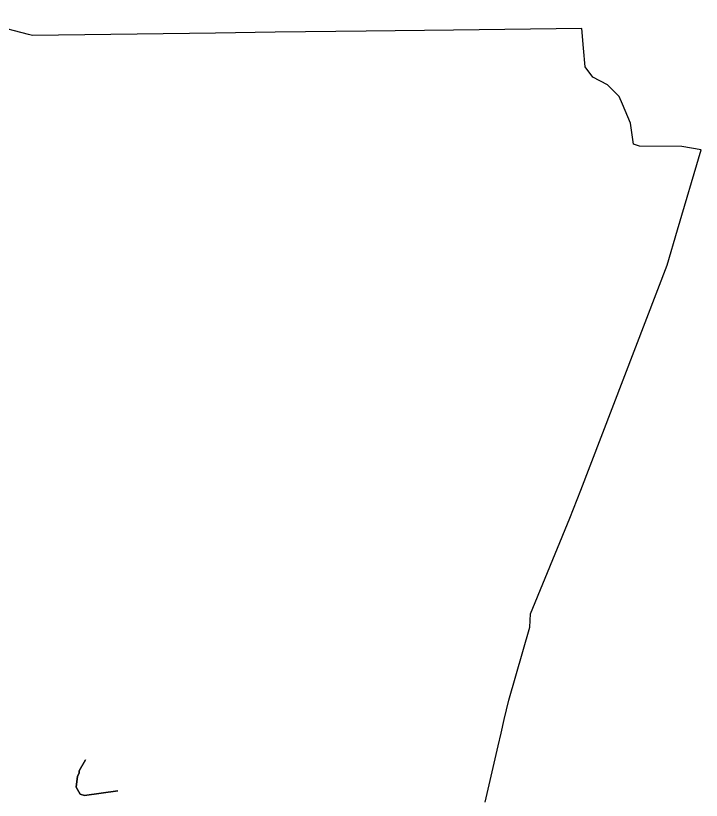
# Model space of a CAD drawing. Header units: inches. Extents: x 2666812 to 2767151, y 580083 to 705712.
# Drawn here: x 2733312 to 2741165, y 614046 to 623037 of the extents above; entities that cross this region are included whole.
import ezdxf

# ---------------------------------------------------------------- set-up
doc = ezdxf.new("R2010")
doc.units = ezdxf.units.IN
doc.header["$MEASUREMENT"] = 0
doc.layers.add('BND-MCD', color=42, linetype='Continuous')
doc.layers.add('HY-SHORE', color=5, linetype='Continuous')

msp = doc.modelspace()

# ---------------------------------------------------------------- linework, layer by layer
at = {"layer": 'BND-MCD'}
msp.add_lwpolyline([(2738688.8, 614026), (2738838, 614669.9), (2738872, 614814), (2738908.2, 614971.3), (2738960.2, 615194.7), (2739200.1, 616031.2), (2739207.7, 616181.2), (2739659, 617279.3), (2739783.8, 617600.2), (2740774.4, 620177.2), (2740893.3, 620582.6), (2741165.5, 621499.4), (2740940.7, 621538.8), (2740456.3, 621540.9), (2740389.2, 621565.1), (2740352.7, 621806.1), (2740261.6, 622021.4), (2740224.6, 622112.6), (2740091.7, 622243.4), (2739921.2, 622333.5), (2739836.2, 622449.7), (2739816.7, 622665.3), (2739797.1, 622890.6), (2738327.5, 622872.5), (2737328, 622859.7), (2736285.4, 622846.5), (2735600.8, 622837.8), (2733506.2, 622811.2), (2733460.7, 622822.4), (2732637.2, 623036.9)], dxfattribs=at)
at = {"layer": 'HY-SHORE'}
for p, q in [((2734110.9, 614508.1), (2734037.4, 614382)), ((2734037.4, 614382), (2734110.9, 614508.1)), ((2734037.4, 614382), (2734037.7, 614356.9)), ((2734037.7, 614356.9), (2734037.4, 614382)), ((2734021.3, 614323.6), (2734006.3, 614198.3)), ((2734006.3, 614198.3), (2734021.3, 614323.6)), ((2734037.7, 614356.9), (2734021.3, 614323.6)), ((2734021.3, 614323.6), (2734037.7, 614356.9)), ((2734006.3, 614198.3), (2734048.9, 614115.5)), ((2734048.9, 614115.5), (2734006.3, 614198.3)), ((2734048.9, 614115.5), (2734099.2, 614099.4)), ((2734099.2, 614099.4), (2734048.9, 614115.5)), ((2734099.2, 614099.4), (2734482, 614154.4)), ((2734482, 614154.4), (2734099.2, 614099.4))]:
    msp.add_line(p, q, dxfattribs=at)

doc.saveas('drawing.dxf')
